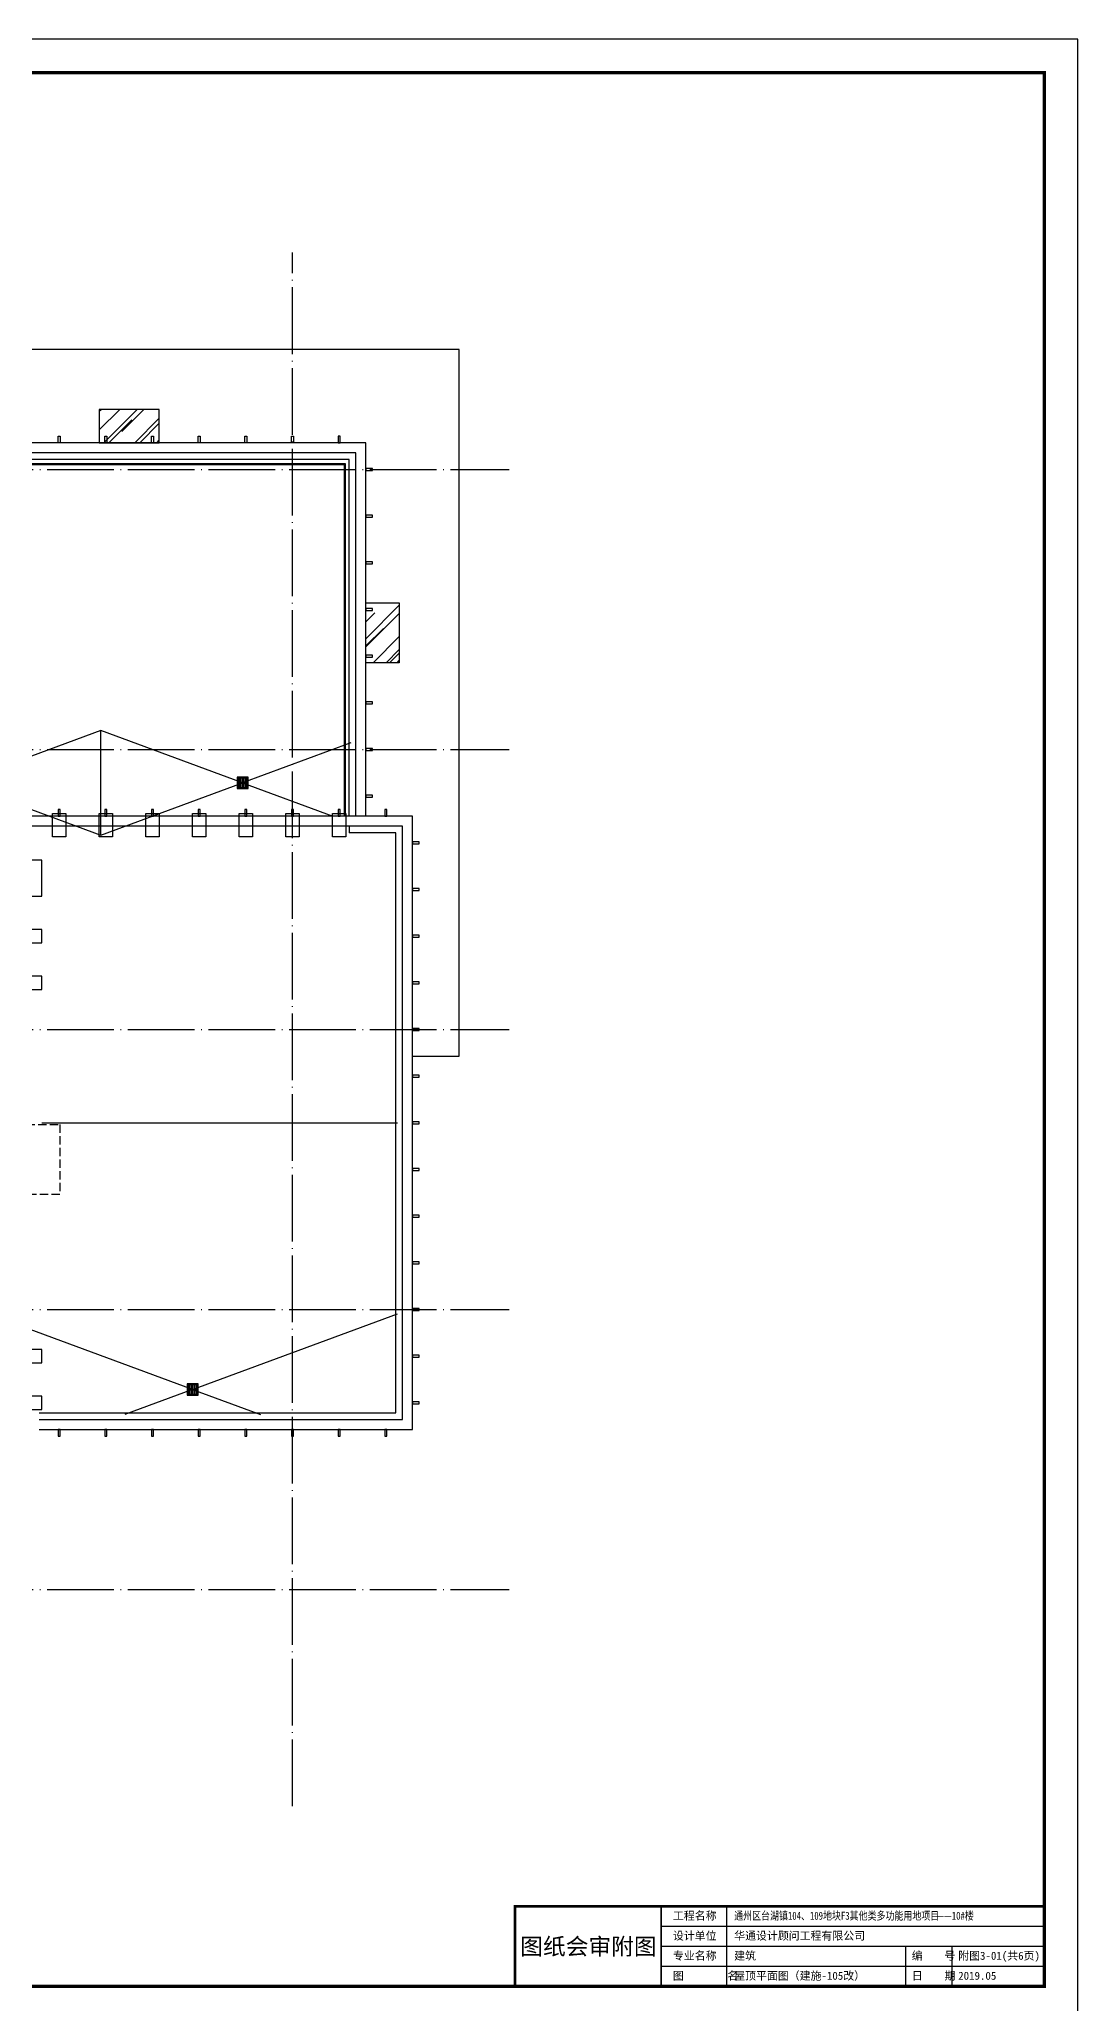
# Model space of a CAD drawing. Extents: x -186750 to 855523, y -12902 to 560425.
# Drawn here: x 628516 to 659666, y 284576 to 343500 of the extents above; entities that cross this region are included whole.
import ezdxf
from ezdxf.enums import TextEntityAlignment as Align
from ezdxf.xclip import XClip

# ---------------------------------------------------------------- set-up
doc = ezdxf.new("R2010")
doc.units = 0
doc.header["$LTSCALE"] = 1000
doc.header["$MEASUREMENT"] = 0
doc.header["$XCLIPFRAME"] = 0
for name, pattern in [('104-10 轴网$0$DOTE', [2.4200000000000004, 2, -0.2, 0.02, -0.2]), ('X-104 8#10#平面$0$109-34 轴网$0$L1$0$$AUDIT_BAD_LTYPE1', [0]), ('X-104 8#10#平面$0$DASH', [0.35, 0.25, -0.1])]:
    doc.linetypes.add(name, pattern=pattern)
doc.layers.add('10#楼幕墙$0$04-不打印_辅助线', color=165, linetype='Continuous', plot=False)
doc.layers.add('X-104 8#10#平面$0$04-不打印_辅助线', color=165, linetype='Continuous', plot=False)
for name, color, linetype in [('10#楼幕墙$0$A-C_玻璃幕墙', 140, 'Continuous'), ('10#楼幕墙$0$A-O_屋面', 252, 'Continuous'), ('104-10 轴网$0$A_AXIS-轴线', 252, '104-10 轴网$0$DOTE'), ('X-104 8#10#平面$0$00-图签', 7, 'Continuous'), ('X-104 8#10#平面$0$01-标注_尺寸', 124, 'Continuous'), ('X-104 8#10#平面$0$A-C_玻璃幕墙', 252, 'Continuous'), ('X-104 8#10#平面$0$A-E_栏杆', 252, 'Continuous'), ('X-104 8#10#平面$0$A-O_分水线', 127, 'Continuous'), ('X-104 8#10#平面$0$A-O_屋面', 201, 'Continuous'), ('X-104 8#10#平面$0$A-O_散水', 134, 'Continuous'), ('X-104 8#10#平面$0$A-SUR_看线', 252, 'Continuous'), ('X-104 8#10#平面$0$EH_玻璃', 252, 'Continuous')]:
    doc.layers.add(name, color=color, linetype=linetype)
doc.styles.add('X-104 8#10#平面$0$华文细黑', font='STXIHEI.TTF', dxfattribs={"height": 10})

# ---------------------------------------------------------------- blocks, each defined once
blk = doc.blocks.new('10#楼幕墙')
at = {"layer": '10#楼幕墙$0$04-不打印_辅助线'}
blk.add_lwpolyline([(-18549.99999999994, 284100), (65550.00000000006, 284100), (65550.00000000006, 343500), (-18549.99999999994, 343500)], close=True, dxfattribs=at)
at = {"layer": '10#楼幕墙$0$A-C_玻璃幕墙'}
for points in [[(35030.00000000461, 331399.9999999949), (34970.00000000461, 331399.9999999949), (34970.00000000461, 331599.9999999955), (35030.00000000461, 331599.9999999955)], [(36430.00000000461, 331399.9999999949), (36370.00000000461, 331399.9999999949), (36370.00000000461, 331599.9999999955), (36430.00000000461, 331599.9999999955)], [(37830.00000000461, 331399.9999999951), (37770.00000000461, 331399.9999999951), (37770.00000000461, 331599.9999999955), (37830.00000000461, 331599.9999999955)], [(39230.00000000461, 331399.9999999952), (39170.00000000461, 331399.9999999952), (39170.00000000461, 331599.9999999955), (39230.00000000461, 331599.9999999955)], [(40630.00000000461, 331399.9999999952), (40570.00000000461, 331399.9999999952), (40570.00000000461, 331599.9999999955), (40630.00000000461, 331599.9999999955)], [(42030.00000000461, 331399.9999999955), (41970.00000000461, 331399.9999999955), (41970.00000000461, 331599.9999999953), (42030.00000000461, 331599.9999999953)], [(43370.00000000315, 331399.9999999925), (43430.00000000315, 331399.9999999925), (43430.00000000315, 331599.9999999924), (43370.00000000315, 331599.9999999924)], [(44200.00000003662, 330569.9999999939), (44400.00000000359, 330569.9999999939), (44400.00000000359, 330629.9999999939), (44200.00000003662, 330629.9999999939)], [(44200.00000003671, 329169.9999999939), (44400.00000000359, 329169.9999999939), (44400.00000000359, 329229.9999999939), (44200.00000003671, 329229.9999999939)], [(44200.00000000384, 327769.9999999939), (44400.00000000359, 327769.9999999939), (44400.00000000359, 327829.9999999939), (44200.00000000384, 327829.9999999939)], [(44200.00000000015, 326369.9999999939), (44400.00000000359, 326369.9999999939), (44400.00000000359, 326429.9999999939), (44200.00000000015, 326429.9999999939)], [(44200.00000000384, 324969.9999999939), (44400.00000000359, 324969.9999999939), (44400.00000000359, 325029.9999999939), (44200.00000000384, 325029.9999999939)], [(44200.00000000384, 323569.9999999939), (44400.00000000347, 323569.9999999939), (44400.00000000347, 323629.9999999939), (44200.00000000384, 323629.9999999939)], [(44200.00000000384, 322169.9999999939), (44400.00000000347, 322169.9999999939), (44400.00000000347, 322229.9999999939), (44200.00000000384, 322229.9999999939)], [(44200.00000003725, 320769.9999999939), (44400.00000000347, 320769.9999999939), (44400.00000000347, 320829.9999999939), (44200.00000003725, 320829.9999999939)], [(34970.00000000359, 320200.000000012), (35030.00000000358, 320200.000000012), (35030.00000000358, 320399.999999993), (34970.00000000359, 320399.999999993)], [(36370.00000000359, 320199.9999999972), (36430.00000000358, 320199.9999999972), (36430.00000000358, 320399.999999993), (36370.00000000359, 320399.999999993)], [(37770.00000000359, 320199.9999999636), (37830.00000000358, 320199.9999999636), (37830.00000000358, 320399.9999999931), (37770.00000000359, 320399.9999999931)], [(39170.00000000359, 320199.9999999637), (39230.00000000358, 320199.9999999637), (39230.00000000358, 320399.9999999931), (39170.00000000359, 320399.9999999931)], [(40570.00000000359, 320199.9999999973), (40630.00000000358, 320199.9999999973), (40630.00000000358, 320399.9999999931), (40570.00000000359, 320399.9999999931)], [(41970.00000000359, 320199.9999999639), (42030.00000000358, 320199.9999999639), (42030.00000000358, 320399.9999999931), (41970.00000000359, 320399.9999999931)], [(43370.00000000359, 320199.9999999973), (43430.00000000358, 320199.9999999973), (43430.00000000358, 320399.9999999931), (43370.00000000359, 320399.9999999931)], [(44770.00000000359, 320199.9999999973), (44830.00000000358, 320199.9999999973), (44830.00000000358, 320399.99999996), (44770.00000000359, 320399.99999996)], [(45600.00000005462, 319369.9999999931), (45799.99999997558, 319369.9999999931), (45799.99999997558, 319429.9999999931), (45600.00000005462, 319429.9999999931)], [(45599.99999997543, 317969.9999999608), (45799.99999997555, 317969.9999999608), (45799.99999997555, 318029.9999999608), (45599.99999997543, 318029.9999999608)], [(45599.99999997543, 316569.9999999608), (45799.99999997555, 316569.9999999608), (45799.99999997555, 316629.9999999608), (45599.99999997543, 316629.9999999608)], [(45600.00000003569, 315169.9999999608), (45799.99999997555, 315169.9999999608), (45799.99999997555, 315229.9999999608), (45600.00000003569, 315229.9999999608)], [(45600.00000002938, 313769.9999999608), (45799.99999997555, 313769.9999999608), (45799.99999997555, 313829.9999999608), (45600.00000002938, 313829.9999999608)], [(45599.99999997531, 312369.9999999608), (45799.99999997555, 312369.9999999608), (45799.99999997555, 312429.9999999608), (45599.99999997531, 312429.9999999608)], [(45599.99999997531, 310969.9999999608), (45799.99999997555, 310969.9999999608), (45799.99999997555, 311029.9999999608), (45599.99999997531, 311029.9999999608)], [(45600.00000001045, 309569.9999999607), (45799.99999997555, 309569.9999999607), (45799.99999997555, 309629.9999999607), (45600.00000001045, 309629.9999999607)], [(45600.00000000414, 308169.9999999607), (45799.99999997555, 308169.9999999607), (45799.99999997555, 308229.9999999607), (45600.00000000414, 308229.9999999607)], [(45599.99999999783, 306769.9999999607), (45799.99999997555, 306769.9999999607), (45799.99999997555, 306829.9999999607), (45599.99999999783, 306829.9999999607)], [(45599.99999999152, 305369.9999999607), (45799.99999997555, 305369.9999999607), (45799.99999997555, 305429.9999999607), (45599.99999999152, 305429.9999999607)], [(45599.99999998521, 303969.9999999607), (45799.99999997555, 303969.9999999607), (45799.99999997555, 304029.9999999607), (45599.99999998521, 304029.9999999607)], [(45599.99999997543, 302569.9999999607), (45799.99999997555, 302569.9999999607), (45799.99999997555, 302629.9999999607), (45599.99999997543, 302629.9999999607)], [(34970.00000000341, 301599.9999999609), (35030.00000000341, 301599.9999999609), (35030.00000000341, 301799.9999999886), (34970.00000000341, 301799.9999999886)], [(36370.00000000465, 301599.9999860102), (36430.00000000542, 301599.9999860102), (36430.00000000542, 301799.999999994), (36370.00000000465, 301799.999999994)], [(37770.00000000542, 301599.9999860102), (37830.00000000542, 301599.9999860102), (37830.00000000542, 301799.999999994), (37770.00000000542, 301799.999999994)], [(39170.00000000542, 301599.9999860102), (39230.00000000542, 301599.9999860102), (39230.00000000542, 301799.9999999775), (39170.00000000542, 301799.9999999775)], [(40570.00000000542, 301599.9999860102), (40630.00000000542, 301599.9999860102), (40630.00000000542, 301799.999999994), (40570.00000000542, 301799.999999994)], [(41970.00000000542, 301599.9999860102), (42030.00000000542, 301599.9999860102), (42030.00000000542, 301799.9999999702), (41970.00000000542, 301799.9999999702)], [(43370.00000000542, 301599.9999860102), (43430.00000000542, 301599.9999860102), (43430.00000000542, 301799.9999999665), (43370.00000000542, 301799.9999999665)], [(44769.99999997648, 301599.9999860102), (44830.00000000542, 301599.9999860102), (44830.00000000542, 301799.999999994), (44769.99999997648, 301799.999999994)]]:
    blk.add_lwpolyline(points, close=True, dxfattribs=at)
at = {"layer": '10#楼幕墙$0$A-O_屋面'}
blk.add_line((43700.00000003731, 319899.999999964), (43700.00000003733, 319699.999999964), dxfattribs=at)
for points in [[(44200.00000003729, 320199.9999999952), (44200.00000003657, 331399.9999999955), (21600.00000000425, 331399.999999994), (21600.00000000425, 318799.999999994)], [(43900.00000003729, 320199.9999999951), (43900.00000003659, 331099.9999999955), (21900.00000000425, 331099.999999994), (21900.00000000425, 318799.999999994)], [(43700.00000003729, 320199.9999999951), (43700.0000000366, 330899.9999999955), (22100.00000000426, 330899.999999994), (22100.00000000425, 318799.999999994)], [(34400.00000000015, 301799.9999999902), (45599.99999997543, 301799.9999999608), (45600.00000005836, 320199.9999999641), (33570.00000000377, 320199.9999999633)], [(34400.00000000094, 302099.9999999902), (45299.99999997678, 302099.9999999616), (45300.00000005701, 319899.9999999641), (33570.00000000379, 319899.9999999633)], [(34400.00000000146, 302299.9999999902), (45099.99999997768, 302299.9999999622), (45100.0000000561, 319699.9999999641), (43700.00000003733, 319699.999999964)]]:
    blk.add_lwpolyline(points, dxfattribs=at)
blk = doc.blocks.new('104-10 轴网')
at = {"layer": '104-10 轴网$0$A_AXIS-轴线', "linetype": '104-10 轴网$0$DOTE'}
for p, q in [((41999.99999999995, -6500.000000000015), (42000.00000000021, 40100.00000000004)), ((-6500.000000000022, 33599.99999999999), (48500.00000000018, 33600.00000000004)), ((-6500.000000000022, 25199.99999999999), (48500.00000000018, 25200.00000000004)), ((-6500.000000000022, 16799.99999999999), (48500.00000000018, 16800.00000000004)), ((-6500.000000000022, 8399.999999999985), (48500.00000000018, 8400.000000000044)), ((-6500.000000000022, -1.477928890381008e-11), (48500.00000000018, 4.342837200965732e-11))]:
    blk.add_line(p, q, dxfattribs=at)
at = {"layer": 'Defpoints'}
blk.add_lwpolyline([(-16049.99999999992, 45500.00000000001), (58050.00000000011, 45499.99999999999), (58050.00000000011, -11900.00000000001), (-16049.99999999998, -11899.99999999996)], close=True, dxfattribs=at)
blk = doc.blocks.new('X-104 8#10#平面$0$fdghdgfh')
at = {"layer": 'X-104 8#10#平面$0$EH_玻璃'}
h = blk.add_hatch(dxfattribs=at)
h.set_pattern_fill('AR-RROOF', color=256, scale=600, angle=135)
h.set_pattern_definition([(135, (42800.00000000185, -184500), (-1724.209175245277, 646.5784407169795), [11430, -1524, 3810, -762]), (135, (41813.96787790845, -184052.7832451708), (-177.8090711971696, -1255.439805725468), [2286, -251.46, 4572, -571.5]), (135, (42072.59925419524, -184688.5853785425), (-3162.846205840555, 2440.833613706597), [6096, -1066.8, 3048, -762])])
h.paths.add_polyline_path([(-1000, 900), (-1000, -900), (-1.13686837721616e-13, -900), (-1.13686837721616e-13, 900)])
at = {"layer": 'X-104 8#10#平面$0$A-C_玻璃幕墙'}
blk.add_lwpolyline([(-1000, 900), (-1000, -900), (-1.13686837721616e-13, -900), (-1.13686837721616e-13, 900)], close=True, dxfattribs=at)
blk = doc.blocks.new('X-104 8#10#平面$0$jtkjuyriuy')
h = blk.add_hatch()
h.set_pattern_fill('ANSI31', color=8, scale=30, angle=45)
h.set_pattern_definition([(90, (0, 0), (-47.625, 1.06581410364015e-14), [])])
h.paths.add_polyline_path([(-138, 138), (138, 138), (138, -138), (-138, -138)])
for points in [[(-168, 168), (168, 168), (168, -168), (-168, -168)], [(-138, 138), (138, 138), (138, -138), (-138, -138)]]:
    blk.add_lwpolyline(points, close=True)
at = {"layer": 'X-104 8#10#平面$0$04-不打印_辅助线'}
for p, q in [((-168, 0), (168, 0)), ((0, 168), (0, -168))]:
    blk.add_line(p, q, dxfattribs=at)
blk = doc.blocks.new('X-104 8#10#平面$0$mqjc')
blk.add_lwpolyline([(0, 199.9999999278807), (700, 199.9999999278807), (700, -200.0000000721193), (0, -200.0000000721193)], close=True)
blk = doc.blocks.new('X-104 8#10#平面$0$fdgdfg')
at = {"layer": 'X-104 8#10#平面$0$A-O_散水'}
for points in [[(18879.99996773847, 18559.99999992974), (18879.99996773847, 17859.99999992974), (19259.99996773911, 17859.99999992974), (19259.99996773911, 17479.99999992788), (19959.99996773911, 17479.99999992788), (19959.99996773911, 18559.99999992974)], [(1080.00000000064, 0), (1080.000000000642, 700), (700.0000000000018, 700), (700.0000000000018, 1080.000000001863), (1.818989403545856e-12, 1080.000000001863), (0, 0)]]:
    blk.add_lwpolyline(points, close=True, dxfattribs=at)
at = {"layer": 'X-104 8#10#平面$0$A-O_散水', "rotation": 90}
for p in [(19079.99999992722, 19259.99996817991), (20479.99999992704, 19259.99996817991), (21879.99999992704, 19259.99996818003), (23279.99999992704, 19259.99996818003), (24679.99999992704, 19259.99996818003), (26079.99999992704, 19259.99996818003), (27479.99999992704, 19259.99996818003), (28879.99999992704, 19259.99996818003), (13429.79997245958, 17859.99996817845), (14879.99997246233, 17859.99996817933), (16279.99997245958, 17859.99996817973), (17679.99997246233, 17859.99996818061), (2279.999917311012, -6.299518281593919e-05), (10679.99997238619, -3.182067302986979e-05), (12079.99997238895, -3.181979991495609e-05)]:
    blk.add_blockref('X-104 8#10#平面$0$mqjc', p, dxfattribs=at)
at = {"layer": 'X-104 8#10#平面$0$A-O_散水', "xscale": -1, "rotation": 359.9999999999999}
for p in [(19959.99999953876, 16280.00001669108), (19959.99999954353, 14880), (19959.99999984368, 3680.000008345378), (19959.99999984568, 2280.000008345378)]:
    blk.add_blockref('X-104 8#10#平面$0$mqjc', p, dxfattribs=at)
at = {"layer": 'X-104 8#10#平面$0$A-O_散水'}
for p in [(-1.083026290871203e-08, 13479.99996899712), (5.766196409240365e-10, 12079.67864265465), (2.473825588822365e-10, 10679.99996899712), (-7.275957614183426e-12, 9279.999968997116), (-9.094947017729282e-12, 7879.999968997116), (1.735315890982747e-09, 6479.999968997116), (-2.253727870993316e-09, 5079.99996900314), (5.675246939063072e-10, 3679.999968997116), (-7.379550879704766e-06, 2279.999968251679), (2459.999999996438, -3319.999999927182), (2459.999999996438, -4719.999999927182), (2459.999999996438, -6119.999999927182)]:
    blk.add_blockref('X-104 8#10#平面$0$mqjc', p, dxfattribs=at)
blk = doc.blocks.new('X-104 8#10#平面$0$trwearew')
for p, q in [((-115, 0), (-115, 24)), ((-115, 24), (0, 24)), ((-115, 24), (0, 24)), ((-115, 24), (-115, 0)), ((-95.27599293774074, 0), (-95.27599293774074, 24)), ((-115, 18), (0, 18)), ((-115, 12), (0, 12)), ((-115, 12), (0, 12)), ((-41.70157382739126, 12), (-41.70157382739126, 0)), ((-27.68832766465493, 0), (-27.68832766465493, 12)), ((-115, 6), (0, 6))]:
    blk.add_line(p, q)
at = {"const_width": 0.8}
blk.add_lwpolyline([(0, 24), (-158.807311320692, 24), (-158.807311320692, 0)], dxfattribs=at)
at = {"style": 'X-104 8#10#平面$0$华文细黑'}
for s, p in [('工程名称', (-111.4323570841025, 22.34845565580508)), ('设计单位', (-111.4323570841025, 16.34845565580508)), ('华通设计顾问工程有限公司', (-93.05368602182716, 16.34845565580508)), ('专业名称', (-111.4323570841025, 10.34845565580508)), ('编    号', (-39.77706262940774, 10.34845565580508)), ('图        名', (-111.4323570841025, 4.348455655805083)), ('日    期', (-39.77706262940774, 4.348455655805083))]:
    blk.add_text(s, height=2.4, dxfattribs=at).set_placement(p, align=Align.TOP_LEFT)
at = {"insert": (-136.7626918819392, 11.67246800927285), "char_height": 5, "width": 58.48948377250053, "attachment_point": 5, "style": 'X-104 8#10#平面$0$华文细黑'}
blk.add_mtext('图纸会审附图', dxfattribs=at)
blk = doc.blocks.new('X-104 8#10#平面')
at = {"layer": 'X-104 8#10#平面$0$00-图签'}
blk.add_lwpolyline([(-18549.99999999983, 284100.0000000001), (65550.00000000017, 284100.0000000001), (65550.00000000012, 343500.0000000002), (-18549.99999999988, 343500.0000000001)], close=True, dxfattribs=at)
at = {"layer": 'X-104 8#10#平面$0$00-图签', "const_width": 100}
blk.add_lwpolyline([(-16049.99999999983, 285100.0000000001), (64550.00000000017, 285100.0000000001), (64550.00000000012, 342500.0000000002), (-16049.99999999988, 342500.0000000001)], close=True, dxfattribs=at)
at = {"layer": 'X-104 8#10#平面$0$A-E_栏杆', "linetype": 'X-104 8#10#平面$0$109-34 轴网$0$L1$0$$AUDIT_BAD_LTYPE1'}
for points in [[(22220.00000000436, 318799.999999994), (22220.00000000436, 330779.999999994), (43580.00000003672, 330779.9999999954), (43580.00000003748, 320199.999999964)], [(22250.00000000436, 318799.999999994), (22250.00000000436, 330749.999999994), (43550.00000003672, 330749.9999999954), (43550.00000003748, 320199.999999964)]]:
    blk.add_lwpolyline(points, dxfattribs=at)
at = {"layer": 'X-104 8#10#平面$0$A-O_分水线', "linetype": 'X-104 8#10#平面$0$109-34 轴网$0$L1$0$$AUDIT_BAD_LTYPE1'}
blk.add_line((36250.00000000031, 319631.0897917303), (36250.00000000025, 322768.9102082698), dxfattribs=at)
at = {"layer": 'X-104 8#10#平面$0$A-O_分水线'}
for p, q in [((43750.00000003727, 322399.7548651611), (40500.00000000031, 321200)), ((40500.00000000031, 321200), (43208.88670221657, 320199.9999999639)), ((34479.99999977312, 310999.9999999239), (45150.000000017, 310999.9999998726)), ((39000.00000000028, 302999.9999999999), (45149.99999999117, 305270.3053601987)), ((39000.00000000028, 302999.9999999999), (33399.99998765741, 305067.2699260412)), ((39000.00000000028, 302999.9999999999), (36968.33497336701, 302249.9999999835)), ((39000.00000000028, 302999.9999999999), (41031.66502666246, 302249.9999999729))]:
    blk.add_line(p, q, dxfattribs=at)
blk.add_lwpolyline([(32000.00000000031, 321200), (36250.00000000031, 319631.0897917303), (40500.00000000031, 321200), (36250.00000000025, 322768.9102082698), (32000.00000000031, 321200)], dxfattribs=at)
at = {"layer": 'X-104 8#10#平面$0$A-O_屋面', "linetype": 'X-104 8#10#平面$0$DASH'}
blk.add_lwpolyline([(34011.49995774157, 310649.9999862287), (34011.49995774157, 310949.6863362725), (35011.49994140839, 310949.6863362725), (35011.4999414083, 308849.68630801), (34011.49995774149, 308849.68630801), (34011.49995774149, 309149.9999862291)], dxfattribs=at)
at = {"layer": 'X-104 8#10#平面$0$A-SUR_看线'}
blk.add_line((36370.00000000475, 301599.9999860102), (36430.00000000475, 301599.9999860102), dxfattribs=at)
blk.add_lwpolyline([(45599.99999999497, 312999.9999999976), (47000.0000000075, 312999.9999999978), (47000.00000000398, 334200.0000000825), (32800.00000000682, 334200.0000000814), (32800.00000000672, 331399.9999999936)], dxfattribs=at)
at = {"linetype": 'X-104 8#10#平面$0$109-34 轴网$0$L1$0$$AUDIT_BAD_LTYPE1'}
ref = blk.add_blockref('10#楼幕墙', (0, 0), dxfattribs=at)
XClip(ref).set_block_clipping_path([(-18549.99999999996, -12899.99999999999), (65550.00000000006, 343500.0000000001)])
ref = blk.add_blockref('104-10 轴网', (2.546585164964199e-10, 297000), dxfattribs=at)
XClip(ref).set_block_clipping_path([(-16049.999999999924, -11899.999999999913), (58049.99999999998, 45500.00000000012)])
at = {"linetype": 'X-104 8#10#平面$0$109-34 轴网$0$L1$0$$AUDIT_BAD_LTYPE1', "rotation": 270}
blk.add_blockref('X-104 8#10#平面$0$fdghdgfh', (37100.00000000328, 331399.9999860425), dxfattribs=at)
at = {"linetype": 'X-104 8#10#平面$0$109-34 轴网$0$L1$0$$AUDIT_BAD_LTYPE1', "xscale": -1}
blk.add_blockref('X-104 8#10#平面$0$fdghdgfh', (44200.00000000025, 325699.9999860431), dxfattribs=at)
at = {"xscale": 100, "yscale": 100, "zscale": 100}
blk.add_blockref('X-104 8#10#平面$0$trwearew', (64550.00000000017, 285100.0000000001), dxfattribs=at)
at = {"layer": 'X-104 8#10#平面$0$01-标注_尺寸', "linetype": 'X-104 8#10#平面$0$109-34 轴网$0$L1$0$$AUDIT_BAD_LTYPE1'}
blk.add_blockref('X-104 8#10#平面$0$fdgdfg', (14520.00000000447, 300319.999999996), dxfattribs=at)
at = {"layer": 'X-104 8#10#平面$0$A-O_分水线', "xscale": -1, "rotation": 359.9999999999999}
for p in [(40500.00000000031, 321200), (39000.00000000028, 302999.9999999999)]:
    blk.add_blockref('X-104 8#10#平面$0$jtkjuyriuy', p, dxfattribs=at)
at = {"color": 4, "style": 'X-104 8#10#平面$0$华文细黑', "width": 0.8}
blk.add_text('通州区台湖镇104、109地块F3其他类多功能用地项目', height=240, dxfattribs=at).set_placement((55244.63139781746, 287334.8455655799), align=Align.TOP_LEFT)
at = {"color": 2, "style": 'X-104 8#10#平面$0$华文细黑', "width": 0.8}
blk.add_text('——10#楼', height=240, dxfattribs=at).set_placement((61306.17851634457, 287334.8455655799), align=Align.TOP_LEFT)
at = {"color": 4, "style": 'X-104 8#10#平面$0$华文细黑'}
blk.add_text('华通设计顾问工程有限公司', height=240, dxfattribs=at).set_placement((55244.63139781746, 286734.8455655799), align=Align.TOP_LEFT)
at = {"color": 2, "style": 'X-104 8#10#平面$0$华文细黑'}
for s, p in [('建筑', (55244.63139781746, 286134.8455655799)), ('附图3-01(共6页)', (61965.51852123433, 286134.8455655799)), ('屋顶平面图（建施-105改）', (55244.63139781746, 285534.8455655799)), ('2019.05', (61965.51852123433, 285534.8455655799))]:
    blk.add_text(s, height=240, dxfattribs=at).set_placement(p, align=Align.TOP_LEFT)

msp = doc.modelspace()

# ---------------------------------------------------------------- block references
msp.add_blockref('X-104 8#10#平面', (594116.4135819954, 2.701728651945793e-09))

doc.saveas('drawing.dxf')
